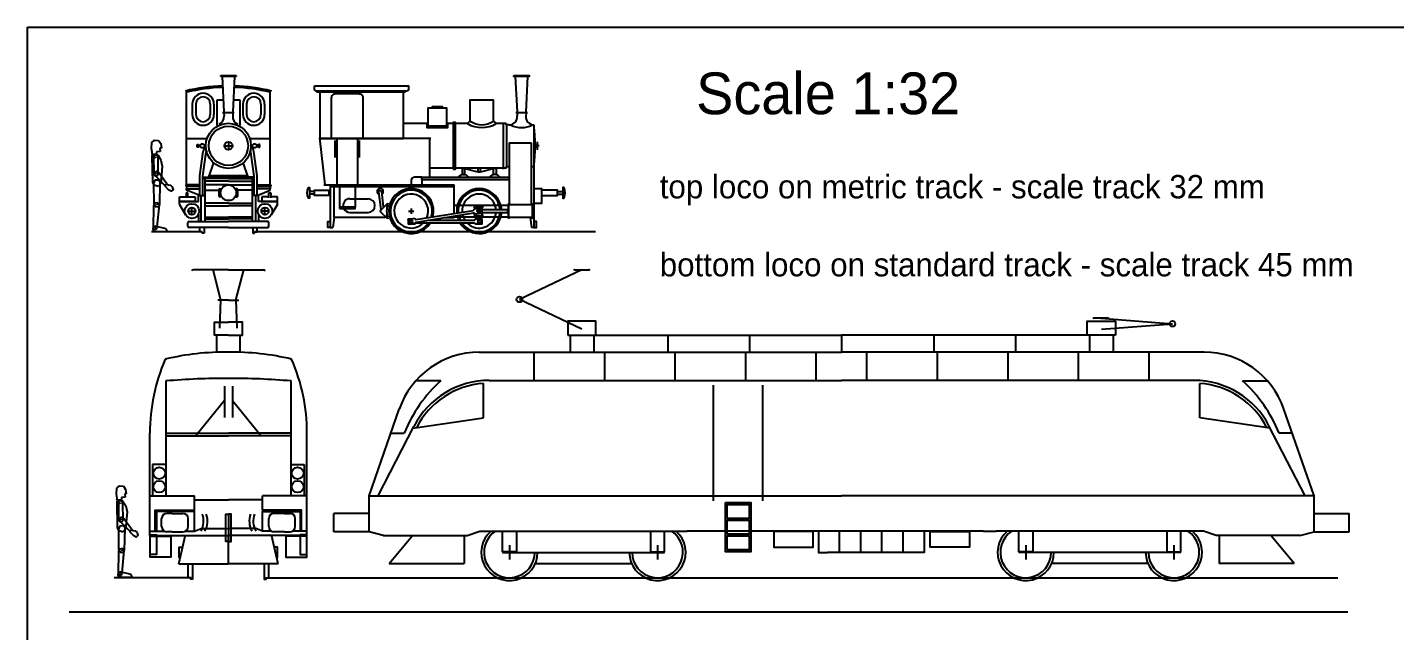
# Model space of a CAD drawing. Extents: x -9190 to 21925, y -3698 to 11555.
# Drawn here: x 17650 to 18468, y 4014 to 4375 of the extents above; entities that cross this region are included whole.
import ezdxf

# ---------------------------------------------------------------- set-up
doc = ezdxf.new("R2010")
doc.units = 0
doc.layers.get('0').update_dxf_attribs({"linetype": 'CONTINUOUS'})
doc.layers.add('1', color=7, linetype='CONTINUOUS')

msp = doc.modelspace()

# ---------------------------------------------------------------- linework, layer by layer
for p, q in [((17765.7, 4345.47), (17765.7, 4346.25)), ((17765.7, 4346.25), (17774.92, 4346.25)), ((17774.92, 4345.47), (17765.7, 4345.47)), ((17766.48, 4345.47), (17767.58, 4324.38)), ((17774.14, 4345.47), (17766.48, 4345.47)), ((17773.05, 4324.38), (17774.14, 4345.47)), ((17774.92, 4346.25), (17774.92, 4345.47)), ((17745.31, 4308.75), (17745.31, 4337.06)), ((17795.31, 4308.75), (17795.31, 4337.06)), ((17748.67, 4329.06), (17748.67, 4322.81)), ((17750.86, 4329.06), (17750.86, 4322.81)), ((17759.45, 4329.06), (17759.45, 4322.81)), ((17761.64, 4329.06), (17761.64, 4322.81)), ((17763.28, 4331.41), (17763.28, 4316.24)), ((17767.21, 4331.41), (17763.28, 4331.41)), ((17777.34, 4331.41), (17773.41, 4331.41)), ((17777.34, 4316.24), (17777.34, 4331.41)), ((17778.98, 4329.06), (17778.98, 4322.81)), ((17781.17, 4329.06), (17781.17, 4322.81)), ((17789.77, 4329.06), (17789.77, 4322.81)), ((17791.95, 4329.06), (17791.95, 4322.81)), ((17766.8, 4323.98), (17773.83, 4323.98)), ((17767.64, 4323.59), (17767.73, 4322.03)), ((17772.98, 4323.59), (17772.89, 4322.03)), ((17942.19, 4323.98), (17949.22, 4323.98)), ((17943.03, 4323.59), (17943.12, 4322.03)), ((17948.38, 4323.59), (17948.28, 4322.03)), ((17889.84, 4317.34), (17875, 4317.34)), ((17904.69, 4317.34), (17900.78, 4317.34)), ((17913.28, 4317.34), (17906.25, 4317.34)), ((17913.28, 4317.34), (17914.84, 4318.91)), ((17928.91, 4318.91), (17930.47, 4317.34)), ((17934.38, 4317.34), (17930.47, 4317.34)), ((17934.77, 4318.12), (17934.77, 4290)), ((17936.09, 4317.34), (17935.16, 4317.34)), ((17936.72, 4316.72), (17936.72, 4291.41)), ((17938.28, 4316.56), (17936.72, 4316.56)), ((17953.12, 4316.56), (17953.12, 4255.16)), ((17744.53, 4308.36), (17756.92, 4308.36)), ((17745.31, 4280.62), (17745.31, 4307.97)), ((17751.56, 4304.84), (17752.34, 4304.84)), ((17751.56, 4303.28), (17751.56, 4304.84)), ((17752.34, 4303.28), (17751.56, 4303.28)), ((17752.34, 4304.84), (17752.34, 4303.28)), ((17752.34, 4304.45), (17753.44, 4304.45)), ((17753.44, 4303.67), (17752.34, 4303.67)), ((17753.44, 4304.45), (17753.44, 4303.67)), ((17767.97, 4304.06), (17772.66, 4304.06)), ((17770.31, 4306.41), (17770.31, 4301.72)), ((17783.7, 4308.36), (17795.78, 4308.36)), ((17787.19, 4304.45), (17787.19, 4303.67)), ((17788.28, 4304.45), (17787.19, 4304.45)), ((17787.19, 4303.67), (17788.28, 4303.67)), ((17788.28, 4304.84), (17788.28, 4303.28)), ((17789.06, 4304.84), (17788.28, 4304.84)), ((17788.28, 4303.28), (17789.06, 4303.28)), ((17789.06, 4303.28), (17789.06, 4304.84)), ((17795.31, 4280.62), (17795.31, 4307.97)), ((17828.12, 4280.62), (17825, 4308.75)), ((17891.41, 4308.36), (17825, 4308.36)), ((17833.98, 4307.19), (17833.98, 4297.03)), ((17848.83, 4297.03), (17848.83, 4307.19)), ((17890.62, 4307.97), (17890.62, 4285.31)), ((17955.08, 4306.41), (17955.08, 4301.72)), ((17956.25, 4304.06), (17955.08, 4304.06)), ((17753.12, 4286.09), (17755.1, 4300.57)), ((17755, 4285.97), (17756.96, 4300.32)), ((17785.62, 4285.97), (17783.67, 4300.32)), ((17787.5, 4286.09), (17785.53, 4300.57)), ((17758.59, 4285.31), (17761.52, 4294.1)), ((17782.03, 4285.31), (17779.1, 4294.1)), ((17904.69, 4290.78), (17890.62, 4290.78)), ((17934.38, 4290.78), (17906.25, 4290.78)), ((17936.09, 4290.78), (17935.16, 4290.78)), ((17938.28, 4291.56), (17936.72, 4291.56)), ((17953.12, 4291.56), (17951.56, 4291.56)), ((17753.12, 4280.62), (17744.84, 4280.62)), ((17744.84, 4280.62), (17744.84, 4279.84)), ((17744.84, 4279.84), (17753.12, 4279.84)), ((17753.12, 4279.84), (17745.31, 4279.84)), ((17745.31, 4279.84), (17745.31, 4278.28)), ((17753.12, 4274.38), (17753.12, 4286.09)), ((17755, 4274.38), (17755, 4285.97)), ((17755.31, 4285.31), (17770.31, 4285.31)), ((17755.31, 4284.53), (17755.31, 4285.31)), ((17770.31, 4284.53), (17755.31, 4284.53)), ((17755.78, 4284.53), (17756.64, 4284.53)), ((17756.14, 4284.53), (17756.14, 4258.75)), ((17756.14, 4282.97), (17756.14, 4268.12)), ((17770.31, 4282.97), (17756.64, 4282.97)), ((17770.31, 4280.62), (17756.64, 4280.62)), ((17758.59, 4286.09), (17758.59, 4285.31)), ((17782.03, 4286.09), (17758.59, 4286.09)), ((17758.59, 4285.31), (17782.03, 4285.31)), ((17785.31, 4285.31), (17770.31, 4285.31)), ((17770.31, 4284.53), (17785.31, 4284.53)), ((17770.31, 4282.97), (17783.98, 4282.97)), ((17770.31, 4280.62), (17783.98, 4280.62)), ((17782.03, 4285.31), (17782.03, 4286.09)), ((17784.84, 4284.53), (17783.98, 4284.53)), ((17784.48, 4284.53), (17784.48, 4258.75)), ((17784.48, 4282.97), (17784.48, 4268.12)), ((17785.31, 4284.53), (17785.31, 4285.31)), ((17785.62, 4274.38), (17785.62, 4285.97)), ((17787.5, 4274.38), (17787.5, 4286.09)), ((17787.5, 4280.62), (17795.78, 4280.62)), ((17795.78, 4279.84), (17787.5, 4279.84)), ((17787.5, 4279.84), (17795.31, 4279.84)), ((17795.31, 4279.84), (17795.31, 4278.28)), ((17795.78, 4280.62), (17795.78, 4279.84)), ((17827.34, 4280.62), (17905.47, 4280.62)), ((17831.25, 4279.84), (17831.25, 4255.16)), ((17905.47, 4279.45), (17831.25, 4279.45)), ((17833.59, 4261.09), (17833.59, 4279.06)), ((17846.09, 4280.62), (17846.09, 4267.34)), ((17879.69, 4283.44), (17879.69, 4280.62)), ((17885.94, 4285.31), (17881.56, 4285.31)), ((17885.94, 4285.31), (17885.94, 4280.62)), ((17905.47, 4263.62), (17905.47, 4280.62)), ((17740.94, 4273.59), (17745, 4273.59)), ((17740.94, 4270.78), (17740.94, 4273.59)), ((17740.94, 4268.91), (17740.94, 4273.59)), ((17740.94, 4270.16), (17740.94, 4270.78)), ((17740.94, 4270.78), (17750.31, 4270.78)), ((17750.31, 4270.78), (17740.94, 4270.78)), ((17745, 4275.94), (17745, 4272.97)), ((17746.09, 4275.94), (17745, 4275.94)), ((17745.31, 4278.28), (17753.12, 4278.28)), ((17745.31, 4277.5), (17745.31, 4278.28)), ((17753.12, 4274.38), (17745.31, 4277.5)), ((17746.09, 4272.97), (17746.09, 4275.94)), ((17746.09, 4273.59), (17750.31, 4273.59)), ((17750.31, 4273.59), (17750.31, 4270.78)), ((17750.31, 4270.78), (17750.31, 4270.16)), ((17750.31, 4270.78), (17752.34, 4270.78)), ((17752.34, 4274.38), (17755.78, 4274.38)), ((17752.34, 4270.78), (17752.34, 4274.38)), ((17753.91, 4258.75), (17753.91, 4274.38)), ((17756.64, 4277.5), (17764.69, 4277.5)), ((17764.69, 4274.06), (17764.69, 4277.81)), ((17765.16, 4278.28), (17766.25, 4278.28)), ((17765.16, 4277.58), (17765.89, 4277.58)), ((17765.16, 4274.3), (17765.92, 4274.3)), ((17766.25, 4273.59), (17765.16, 4273.59)), ((17775.47, 4278.28), (17774.37, 4278.28)), ((17774.37, 4273.59), (17775.47, 4273.59)), ((17775.47, 4274.3), (17774.69, 4274.3)), ((17775.47, 4277.58), (17774.7, 4277.58)), ((17775.94, 4274.06), (17775.94, 4277.81)), ((17783.98, 4277.5), (17775.94, 4277.5)), ((17788.28, 4274.38), (17784.84, 4274.38)), ((17786.72, 4258.75), (17786.72, 4274.38)), ((17795.31, 4278.28), (17787.5, 4278.28)), ((17787.5, 4274.38), (17795.31, 4277.5)), ((17788.28, 4270.78), (17788.28, 4274.38)), ((17790.31, 4270.78), (17788.28, 4270.78)), ((17790.31, 4273.59), (17790.31, 4270.78)), ((17794.53, 4273.59), (17790.31, 4273.59)), ((17790.31, 4270.78), (17790.31, 4270.16)), ((17799.69, 4270.78), (17790.31, 4270.78)), ((17790.31, 4270.78), (17799.69, 4270.78)), ((17794.53, 4275.94), (17795.62, 4275.94)), ((17794.53, 4272.97), (17794.53, 4275.94)), ((17795.31, 4277.5), (17795.31, 4278.28)), ((17795.62, 4275.94), (17795.62, 4272.97)), ((17799.69, 4273.59), (17795.62, 4273.59)), ((17799.69, 4270.78), (17799.69, 4273.59)), ((17799.69, 4268.91), (17799.69, 4273.59)), ((17799.69, 4270.16), (17799.69, 4270.78)), ((17821.88, 4276.72), (17818.75, 4276.72)), ((17821.88, 4275.16), (17818.75, 4275.16)), ((17842.97, 4272.34), (17853.91, 4272.34)), ((17967.19, 4276.72), (17970.31, 4276.72)), ((17967.19, 4275.16), (17970.31, 4275.16)), ((17740.94, 4268.91), (17744.7, 4262.73)), ((17746.88, 4265), (17750, 4265)), ((17748.44, 4263.44), (17748.44, 4266.56)), ((17752.34, 4262.97), (17752.34, 4258.75)), ((17770.31, 4269.69), (17756.64, 4269.69)), ((17756.64, 4268.12), (17770.31, 4268.12)), ((17770.31, 4269.69), (17783.98, 4269.69)), ((17783.98, 4268.12), (17770.31, 4268.12)), ((17788.28, 4262.97), (17788.28, 4258.75)), ((17793.75, 4265), (17790.62, 4265)), ((17792.19, 4263.44), (17792.19, 4266.56)), ((17799.69, 4268.91), (17795.92, 4262.73)), ((17842.97, 4264.22), (17853.91, 4264.22)), ((17878.12, 4265), (17881.25, 4265)), ((17879.69, 4266.56), (17879.69, 4263.44)), ((17905.47, 4268.52), (17937.5, 4268.52)), ((17917.19, 4267.73), (17922.66, 4267.73)), ((17917.19, 4262.27), (17922.66, 4262.27)), ((17918.75, 4265), (17921.88, 4265)), ((17920.31, 4266.56), (17920.31, 4263.44)), ((17937.89, 4269.69), (17937.89, 4260.31)), ((17951.95, 4269.69), (17951.95, 4260.31)), ((17746.09, 4255.94), (17746.09, 4257.97)), ((17746.88, 4258.75), (17770.31, 4258.75)), ((17770.31, 4255.16), (17746.88, 4255.16)), ((17753.12, 4252.5), (17753.12, 4255.16)), ((17755.78, 4255.16), (17755.78, 4251.72)), ((17756.64, 4261.41), (17770.31, 4261.41)), ((17756.64, 4260.31), (17770.31, 4260.31)), ((17793.75, 4258.75), (17770.31, 4258.75)), ((17770.31, 4255.16), (17793.75, 4255.16)), ((17784.84, 4255.16), (17784.84, 4251.72)), ((17787.5, 4252.5), (17787.5, 4255.16)), ((17794.53, 4255.94), (17794.53, 4257.97)), ((17831.25, 4255.16), (17832.81, 4255.16)), ((17833.59, 4261.09), (17832.81, 4255.16)), ((17864.19, 4261.09), (17833.59, 4261.09)), ((17899.48, 4261.09), (17905.47, 4261.09)), ((17905.47, 4261.09), (17905.47, 4262.04)), ((17905.47, 4261.48), (17937.5, 4261.48)), ((17950.78, 4261.09), (17951.56, 4255.16)), ((17953.12, 4255.16), (17951.56, 4255.16)), ((17754.69, 4252.5), (17753.12, 4252.5)), ((17754.69, 4251.72), (17754.69, 4252.5)), ((17755.78, 4251.72), (17754.69, 4251.72)), ((17784.84, 4251.72), (17785.94, 4251.72)), ((17785.94, 4252.5), (17787.5, 4252.5)), ((17785.94, 4251.72), (17785.94, 4252.5)), ((17770.31, 4229.85), (17749.34, 4229.85)), ((17765.83, 4211.73), (17761.15, 4229.85)), ((17770.31, 4229.85), (17791.28, 4229.85)), ((17774.8, 4211.73), (17779.47, 4229.85)), ((17981.75, 4229.85), (17944.44, 4212.11)), ((17977.53, 4229.85), (17985.97, 4229.85)), ((17770.31, 4211.72), (17764.06, 4211.72)), ((17765.09, 4194.94), (17765.68, 4211.88)), ((17770.31, 4211.72), (17776.56, 4211.72)), ((17775.53, 4194.94), (17774.94, 4211.88)), ((17981.75, 4194.36), (17944.44, 4212.11)), ((18296.55, 4200.87), (18288.11, 4200.87)), ((18292.33, 4200.87), (18335.07, 4197.54)), ((18292.65, 4194.36), (18335.07, 4197.54)), ((17763.38, 4180.47), (17763.38, 4190.62)), ((17777.25, 4180.47), (17777.25, 4190.62)), ((17973.35, 4190.63), (18137.2, 4190.63)), ((17974.7, 4190.42), (17974.7, 4180.18)), ((17988.96, 4190.42), (17988.96, 4180.18)), ((18033.14, 4190.42), (18033.14, 4180.18)), ((18082.03, 4190.42), (18082.03, 4180.18)), ((18301.06, 4190.63), (18137.2, 4190.63)), ((18137.2, 4190.42), (18137.2, 4180.51)), ((18192.38, 4190.42), (18192.38, 4180.18)), ((18241.27, 4190.42), (18241.27, 4180.18)), ((18285.45, 4190.42), (18285.45, 4180.18)), ((18299.7, 4190.42), (18299.7, 4180.18)), ((17920.39, 4180.51), (18137.2, 4180.51)), ((17953.29, 4163.08), (17953.29, 4180.47)), ((17995.47, 4163.08), (17995.47, 4180.47)), ((18037.66, 4163.08), (18037.66, 4180.47)), ((18079.85, 4163.08), (18079.85, 4180.47)), ((18122.04, 4163.08), (18122.04, 4180.47)), ((18354.01, 4180.51), (18137.2, 4180.51)), ((18152.37, 4163.08), (18152.37, 4180.47)), ((18194.56, 4163.08), (18194.56, 4180.47)), ((18236.74, 4163.08), (18236.74, 4180.47)), ((18278.93, 4163.08), (18278.93, 4180.47)), ((18321.12, 4163.08), (18321.12, 4180.47)), ((17732.93, 4163.28), (17732.93, 4094.53)), ((17732.93, 4163.28), (17732.93, 4132.03)), ((17767.97, 4160.16), (17767.97, 4141.41)), ((17772.66, 4160.16), (17772.66, 4141.41)), ((17807.69, 4163.28), (17807.69, 4094.53)), ((17807.69, 4163.28), (17807.69, 4132.03)), ((17897.39, 4163.45), (17882.49, 4163.45)), ((17922.91, 4141.27), (17922.91, 4161.82)), ((17926.37, 4163.63), (18137.2, 4163.63)), ((18060.56, 4091.44), (18060.56, 4160.82)), ((18090.09, 4091.44), (18090.09, 4160.82)), ((18348.04, 4163.63), (18137.2, 4163.63)), ((18351.49, 4141.27), (18351.49, 4161.82)), ((18377.01, 4163.45), (18391.91, 4163.45)), ((17767.97, 4151.56), (17750.78, 4130.47)), ((17772.66, 4151.56), (17789.84, 4130.47)), ((17854.55, 4094.44), (17872.56, 4146.45)), ((17880.73, 4134.94), (17922.96, 4141.28)), ((18393.68, 4134.94), (18351.45, 4141.28)), ((18419.86, 4094.44), (18401.85, 4146.45)), ((17723.34, 4070.81), (17723.34, 4132.03)), ((17732.93, 4132.03), (17770.31, 4132.03)), ((17807.69, 4132.03), (17770.31, 4132.03)), ((17817.28, 4070.81), (17817.28, 4132.03)), ((17859.97, 4094.44), (17881.32, 4136.1)), ((17867.58, 4132.09), (17875.43, 4132.09)), ((18414.44, 4094.44), (18393.09, 4136.1)), ((18406.82, 4132.09), (18398.98, 4132.09)), ((17732.78, 4130.47), (17770.31, 4130.47)), ((17807.85, 4130.47), (17770.31, 4130.47)), ((17724.91, 4113.32), (17724.91, 4094.5)), ((17732.93, 4113.32), (17724.91, 4113.32)), ((17807.69, 4113.32), (17815.72, 4113.32)), ((17815.72, 4113.32), (17815.72, 4094.5)), ((17723.34, 4094.53), (17750, 4094.53)), ((17750, 4092.19), (17770.31, 4092.19)), ((17790.62, 4092.19), (17770.31, 4092.19)), ((17817.28, 4094.53), (17790.62, 4094.53)), ((17854.55, 4094.44), (18137.2, 4094.44)), ((17854.55, 4073.01), (17854.55, 4094.44)), ((18419.86, 4094.44), (18137.2, 4094.44)), ((18419.86, 4073.01), (18419.86, 4094.44)), ((17736.72, 4083.98), (17733.45, 4083.98)), ((17736.72, 4083.98), (17743.11, 4083.98)), ((17803.91, 4083.98), (17797.52, 4083.98)), ((17803.9, 4083.98), (17807.17, 4083.98)), ((17833.45, 4073.01), (17833.45, 4083.98)), ((17854.55, 4083.98), (17833.45, 4083.98)), ((18419.86, 4083.98), (18440.95, 4083.98)), ((18440.95, 4073.01), (18440.95, 4083.98)), ((17730.33, 4076.14), (17730.33, 4080.86)), ((17746.23, 4076.14), (17746.23, 4080.86)), ((17794.39, 4076.14), (17794.39, 4080.86)), ((17810.3, 4076.14), (17810.3, 4080.86)), ((17723.34, 4073.44), (17731.88, 4073.44)), ((17723.34, 4070.81), (17770.31, 4070.81)), ((17736.72, 4073.01), (17733.45, 4073.01)), ((17736.72, 4073.01), (17743.11, 4073.01)), ((17740.62, 4053.91), (17744.53, 4071.09)), ((17744.68, 4073.44), (17750, 4073.44)), ((17817.28, 4070.81), (17770.31, 4070.81)), ((17770.31, 4053.91), (17770.31, 4070.31)), ((17770.31, 4053.91), (17770.31, 4070.31)), ((17795.95, 4073.44), (17790.62, 4073.44)), ((17800, 4053.91), (17796.09, 4071.09)), ((17803.91, 4073.01), (17797.52, 4073.01)), ((17803.9, 4073.01), (17807.17, 4073.01)), ((17817.28, 4073.44), (17808.74, 4073.44)), ((17854.55, 4073.01), (17833.45, 4073.01)), ((17862.98, 4070.82), (17854.55, 4073.01)), ((17862.98, 4070.82), (17913.13, 4070.82)), ((17866.45, 4053.94), (17880.4, 4070.82)), ((17911.39, 4070.99), (17911.39, 4053.94)), ((17913.13, 4070.82), (17920.72, 4073.35)), ((17920.72, 4073.35), (18044.75, 4073.35)), ((18052.35, 4073.35), (18044.75, 4073.35)), ((18222.06, 4073.35), (18052.35, 4073.35)), ((18135.96, 4060.55), (18135.96, 4073.41)), ((18148.61, 4060.55), (18148.61, 4073.41)), ((18161.27, 4060.55), (18161.27, 4073.41)), ((18173.93, 4060.55), (18173.93, 4073.41)), ((18222.06, 4073.35), (18229.65, 4073.35)), ((18353.68, 4073.35), (18229.65, 4073.35)), ((18361.28, 4070.82), (18353.68, 4073.35)), ((18411.42, 4070.82), (18361.28, 4070.82)), ((18363.02, 4070.99), (18363.02, 4053.94)), ((18407.95, 4053.94), (18394, 4070.82)), ((18411.42, 4070.82), (18419.86, 4073.01)), ((18419.86, 4073.01), (18440.95, 4073.01)), ((17934.22, 4060.69), (17942.66, 4060.69)), ((17938.44, 4064.91), (17938.44, 4056.48)), ((17938.44, 4060.69), (18027.03, 4060.69)), ((18022.82, 4060.69), (18031.25, 4060.69)), ((18027.03, 4064.91), (18027.03, 4056.48)), ((18251.59, 4060.69), (18243.15, 4060.69)), ((18247.37, 4064.91), (18247.37, 4056.48)), ((18335.97, 4060.69), (18247.37, 4060.69)), ((18340.18, 4060.69), (18331.75, 4060.69)), ((18335.97, 4064.91), (18335.97, 4056.48)), ((17740.62, 4053.91), (17770.22, 4053.91)), ((17800, 4053.91), (17770.41, 4053.91)), ((17866.45, 4053.94), (17911.39, 4053.94)), ((17953.91, 4053.94), (18011.57, 4053.94)), ((18320.5, 4053.94), (18262.84, 4053.94)), ((18407.95, 4053.94), (18363.02, 4053.94)), ((17675, 4025), (18440, 4025))]:
    msp.add_line(p, q)
at = {"color": 5}
for p, q in [((17754.69, 4252.5), (17724.22, 4252.5)), ((17989.84, 4252.5), (17785.94, 4252.5)), ((17747.98, 4045.51), (17701.89, 4045.51)), ((17792.83, 4045.51), (18434.08, 4045.51))]:
    msp.add_line(p, q, dxfattribs=at)
for points in [[(17650, 4375), (19025, 4375), (19025, 3550), (17650, 3550)], [(17941.09, 4346.25), (17950.31, 4346.25), (17950.31, 4345.47), (17941.09, 4345.47)], [(17823.44, 4336.88), (17875.78, 4336.88), (17875.78, 4336.09), (17823.44, 4336.09)], [(17825, 4308.36), (17875, 4308.36), (17875, 4336.09), (17825, 4336.09)], [(17900.78, 4315.78), (17889.84, 4315.78), (17889.84, 4326.72), (17900.78, 4326.72)], [(17892.19, 4326.72), (17898.44, 4326.72), (17898.44, 4327.5), (17892.19, 4327.5)], [(17904.69, 4290), (17906.25, 4290), (17906.25, 4318.12), (17904.69, 4318.12)], [(17951.56, 4305.62), (17938.28, 4305.62), (17938.28, 4268.91), (17951.56, 4268.91)], [(17910.16, 4286.88), (17911.72, 4286.88), (17911.72, 4290.78), (17910.16, 4290.78)], [(17919.53, 4288.44), (17921.09, 4288.44), (17921.09, 4290.78), (17919.53, 4290.78)], [(17930.47, 4286.88), (17928.91, 4286.88), (17928.91, 4290.78), (17930.47, 4290.78)], [(17733.42, 4281.09), (17734.06, 4280.7), (17735.57, 4280.55), (17736.67, 4279.51), (17737.16, 4277.78), (17736.1, 4276.86), (17734.66, 4277.49), (17732.54, 4279.82), (17732.48, 4280.45), (17732.97, 4281)], [(17885.94, 4285.31), (17938.28, 4285.31), (17938.28, 4283.75), (17885.94, 4283.75)], [(17830.47, 4274.38), (17821.88, 4274.38), (17821.88, 4277.5), (17830.47, 4277.5)], [(17953.12, 4269.69), (17957.81, 4269.69), (17957.81, 4278.28), (17953.12, 4278.28)], [(17836.72, 4266.56), (17846.09, 4266.56), (17846.09, 4267.34), (17836.72, 4267.34)], [(17937.5, 4265.78), (17921.88, 4265.78), (17921.88, 4264.22), (17937.5, 4264.22)], [(17951.95, 4261.09), (17937.89, 4261.09), (17937.89, 4268.91), (17951.95, 4268.91)], [(17831.25, 4255.16), (17829.69, 4255.16), (17829.69, 4258.75), (17831.25, 4258.75)], [(17953.12, 4255.16), (17954.69, 4255.16), (17954.69, 4258.75), (17953.12, 4258.75)], [(17973.35, 4190.63), (17990.22, 4190.63), (17990.22, 4199.07), (17973.35, 4199.07)], [(18301.06, 4190.63), (18284.18, 4190.63), (18284.18, 4199.07), (18301.06, 4199.07)], [(18067.73, 4090.6), (18082.92, 4090.6), (18082.92, 4061.07), (18067.73, 4061.07)], [(17770.31, 4067.19), (17768.75, 4067.19), (17768.75, 4083.59), (17770.31, 4083.59)], [(17770.31, 4067.19), (17771.88, 4067.19), (17771.88, 4083.59), (17770.31, 4083.59)], [(18068.57, 4081.22), (18082.01, 4081.22), (18082.01, 4089.04), (18068.57, 4089.04)], [(17712.42, 4074.09), (17713.06, 4073.7), (17714.57, 4073.55), (17715.67, 4072.51), (17716.16, 4070.78), (17715.1, 4069.86), (17713.66, 4070.49), (17711.54, 4072.82), (17711.48, 4073.45), (17711.97, 4074)], [(18068.57, 4071.85), (18082.01, 4071.85), (18082.01, 4079.66), (18068.57, 4079.66)], [(17723.44, 4071.09), (17727.34, 4071.09), (17727.34, 4059.37), (17723.44, 4059.37)], [(17723.44, 4070.31), (17735.94, 4070.31), (17735.94, 4057.81), (17723.44, 4057.81)], [(17817.19, 4070.31), (17804.69, 4070.31), (17804.69, 4057.81), (17817.19, 4057.81)], [(17817.19, 4071.09), (17813.28, 4071.09), (17813.28, 4059.37), (17817.19, 4059.37)], [(18068.57, 4062.47), (18082.01, 4062.47), (18082.01, 4070.29), (18068.57, 4070.29)], [(18120.2, 4073.13), (18096.57, 4073.13), (18096.57, 4063.85), (18120.2, 4063.85)], [(18190.07, 4073.13), (18213.69, 4073.13), (18213.69, 4063.85), (18190.07, 4063.85)]]:
    msp.add_lwpolyline(points, close=True)
for points in [[(17948.44, 4324.38), (17949.53, 4345.47), (17941.88, 4345.47), (17942.97, 4324.38)], [(17928.91, 4318.91), (17928.91, 4331.41), (17914.84, 4331.41), (17914.84, 4318.91)], [(17889.06, 4317.34), (17889.06, 4315), (17901.56, 4315), (17901.56, 4317.34)], [(17835.16, 4308.36), (17835.16, 4280.62), (17847.66, 4280.62), (17847.66, 4308.36)], [(17955.08, 4303.28), (17953.91, 4303.28), (17953.91, 4304.84), (17955.08, 4304.84)], [(17910.94, 4290.78), (17919.53, 4288.44), (17921.09, 4288.44), (17929.69, 4290.78)], [(17817.97, 4279.06), (17818.75, 4279.06), (17818.75, 4272.81), (17817.97, 4272.81)], [(17836.72, 4280.62), (17836.72, 4267.34)], [(17971.09, 4279.06), (17970.31, 4279.06), (17970.31, 4272.81), (17971.09, 4272.81)], [(17957.81, 4274.38), (17967.19, 4274.38), (17967.19, 4277.5), (17957.81, 4277.5)], [(17917.19, 4267.73), (17917.97, 4266.56), (17917.97, 4266.4)], [(17917.74, 4263.21), (17917.19, 4262.27)], [(17917.25, 4266.28), (17921.11, 4266.89), (17921.6, 4263.81), (17917.74, 4263.2)], [(17922.66, 4267.73), (17921.88, 4266.56), (17921.88, 4263.44), (17922.66, 4262.27)], [(17783.98, 4261.41), (17770.31, 4261.41)], [(17783.98, 4260.31), (17770.31, 4260.31)], [(17882.25, 4257.57), (17878.39, 4256.96), (17877.9, 4260.05), (17881.76, 4260.66)], [(17878.12, 4260.08), (17878.12, 4260.31), (17879.56, 4260.31)], [(17878.35, 4257.19), (17878.12, 4257.19), (17878.12, 4258.63)], [(17882.03, 4257.19), (17879.81, 4257.19)], [(17881.85, 4260.31), (17882.03, 4260.31)], [(17917.97, 4260.31), (17921.88, 4260.31), (17921.88, 4257.19), (17917.97, 4257.19)], [(17770.31, 4190.63), (17761.88, 4190.63), (17761.88, 4198.44), (17770.31, 4198.44)], [(17770.31, 4190.63), (17778.75, 4190.63), (17778.75, 4198.44), (17770.31, 4198.44)], [(17726.56, 4073.44), (17726.56, 4085.94), (17750, 4085.94), (17750, 4094.53)], [(17814.06, 4073.44), (17814.06, 4085.94), (17790.62, 4085.94), (17790.62, 4094.53)], [(17744.68, 4073.44), (17750, 4073.44), (17750, 4085.16), (17727.34, 4085.16), (17727.34, 4073.44), (17731.88, 4073.44)], [(17795.95, 4073.44), (17790.62, 4073.44), (17790.62, 4085.16), (17813.28, 4085.16), (17813.28, 4073.44), (17808.74, 4073.44)], [(17750, 4073.44), (17753.91, 4075), (17770.31, 4075)], [(17790.62, 4073.44), (17786.72, 4075), (17770.31, 4075)], [(17942.66, 4073.35), (17942.66, 4060.99), (17934.22, 4060.99), (17934.22, 4073.35)], [(18022.82, 4073.35), (18022.82, 4060.99), (18031.25, 4060.99), (18031.25, 4073.35)], [(18123.32, 4073.35), (18123.32, 4060.69), (18128.77, 4060.69)], [(18186.6, 4073.35), (18186.6, 4060.69), (18128.77, 4060.69)], [(18251.59, 4073.35), (18251.59, 4060.99), (18243.15, 4060.99), (18243.15, 4073.35)], [(18331.75, 4073.35), (18331.75, 4060.99), (18340.18, 4060.99), (18340.18, 4073.35)], [(17741.46, 4057.59), (17740.92, 4057.59), (17740.92, 4063.84), (17742.88, 4063.84)], [(17799.16, 4057.59), (17799.7, 4057.59), (17799.7, 4063.84), (17797.74, 4063.84)], [(17748.89, 4053.91), (17748.89, 4044.73), (17747.8, 4044.73), (17747.8, 4045.51), (17746.23, 4045.51), (17746.23, 4053.91)], [(17791.73, 4053.91), (17791.73, 4044.73), (17792.83, 4044.73), (17792.83, 4045.51), (17794.39, 4045.51), (17794.39, 4053.91)]]:
    msp.add_lwpolyline(points)
msp.add_lwpolyline([(17821.88, 4340), (17878.12, 4340), (17878.12, 4337.81, -0.414214), (17877.19, 4336.88), (17822.81, 4336.88, -0.414214), (17821.88, 4337.81)], format="xyb", close=True)
for points in [[(17832.03, 4308.75), (17832.03, 4332.81, -0.414214), (17834.53, 4335.31), (17848.28, 4335.31, -0.414214), (17850.78, 4332.81), (17850.78, 4308.75)], [(17861.61, 4265.81), (17860.3, 4276.54, -0.414214), (17860.98, 4277.41), (17860.98, 4277.41, -0.414214), (17861.85, 4276.73), (17862.99, 4267.46)], [(17865.75, 4260.31), (17861.44, 4264.4, -0.36205), (17861.44, 4265.6), (17865.75, 4269.69)], [(17881.76, 4260.66), (17881.78, 4260.51, 0.414214), (17882.5, 4259.99), (17916.76, 4265.41, 0.414214), (17917.28, 4266.13), (17917.25, 4266.28)], [(17882.25, 4257.57), (17882.22, 4257.73, -0.414214), (17882.74, 4258.44), (17917, 4263.87, -0.414214), (17917.72, 4263.35), (17917.74, 4263.2)], [(17882.03, 4260.31), (17882.03, 4260.16, 0.023968), (17882.03, 4260.1, 0.023968)], [(17882.03, 4257.19), (17882.03, 4257.34, -0.414214), (17882.66, 4257.97), (17917.34, 4257.97, -0.414214), (17917.97, 4257.34), (17917.97, 4257.19)], [(17889.61, 4259.53), (17917.34, 4259.53, 0.414214), (17917.97, 4260.16), (17917.97, 4260.31)]]:
    msp.add_lwpolyline(points, format="xyb")
for centre, radius in [((17770.31, 4304.06), 13.5), ((17770.31, 4304.06), 11.72), ((17754.69, 4304.06), 1.25), ((17770.31, 4304.06), 2.34), ((17785.94, 4304.06), 1.25), ((17770.31, 4275.94), 4.69), ((17748.44, 4265), 4.38), ((17748.44, 4265), 2.19), ((17792.19, 4265), 4.38), ((17792.19, 4265), 2.19), ((17919.81, 4265.11), 0.781), ((17879.69, 4258.75), 0.781), ((17879.69, 4258.75), 0.781), ((17920.31, 4258.75), 0.781), ((17944.44, 4212.11), 1.69), ((18335.07, 4197.54), 1.69), ((17728.94, 4108.09), 3.53), ((17811.68, 4108.09), 3.53), ((17728.94, 4099.97), 3.53), ((17811.68, 4099.97), 3.53)]:
    msp.add_circle(centre, radius)
for centre, radius, start, end in [((17770.31, 4232.14), 107.86, 91.88163, 103.82874), ((17770.31, 4231.2), 107.86, 91.85584, 103.40175), ((17770.31, 4231.2), 107.86, 76.59825, 88.14416), ((17770.31, 4232.14), 107.86, 76.17126, 88.11837), ((17755.16, 4329.06), 6.48, 0, 180), ((17755.16, 4329.06), 4.3, 0, 180), ((17785.47, 4329.06), 6.48, 0, 180), ((17785.47, 4329.06), 4.3, 0, 180), ((17755.16, 4322.81), 6.48, 180, 0), ((17755.16, 4322.81), 4.3, 180, 0), ((17762.6, 4321.65), 5.15, 293.95671, 4.277), ((17778.05, 4321.66), 5.18, 175.85265, 246.60371), ((17785.47, 4322.81), 6.48, 180, 0), ((17785.47, 4322.81), 4.3, 180, 0), ((17938.08, 4321.62), 5.06, 272.23169, 4.70477), ((17953.32, 4321.62), 5.06, 175.29523, 267.76831), ((17921.88, 4331.93), 16.93, 239.48976, 300.51024), ((17921.88, 4329.11), 12.39, 235.437, 304.563), ((17936.09, 4316.72), 0.625, 0, 90), ((17945.7, 4329.76), 14.77, 243.29115, 296.70885), ((17853.52, 4304.06), 100.39, 352.84733, 7.15267), ((17758.71, 4300.04), 3.65, 117.36527, 171.62687), ((17781.92, 4300.04), 3.65, 8.37313, 62.63473), ((17758.71, 4300.04), 1.77, 140.10679, 171.62687), ((17781.92, 4300.04), 1.77, 8.37313, 39.89321), ((17781.92, 4300.04), 1.77, 8.37313, 39.89321), ((17910.94, 4282.97), 3.91, 36.8699, 143.1301), ((17929.69, 4282.97), 3.91, 36.8699, 143.1301), ((17936.09, 4291.41), 0.625, 270, 0), ((17823.83, 4275.94), 6.64, 151.92751, 208.07249), ((17881.56, 4283.44), 1.88, 90, 180), ((17965.23, 4275.94), 6.64, 331.92751, 28.07249), ((17765.16, 4277.81), 0.469, 90, 180), ((17765.16, 4274.06), 0.469, 180, 270), ((17775.47, 4277.81), 0.469, 0, 90), ((17775.47, 4274.06), 0.469, 270, 0), ((17842.97, 4268.28), 4.06, 90, 193.34236), ((17853.91, 4268.28), 4.06, 270, 90), ((17861.07, 4276.63), 1.88, 307, 247), ((17879.69, 4265), 13.44, 345.34363, 328.4491), ((17879.69, 4265), 12.5, 343.44711, 325.77113), ((17879.69, 4265), 10.16, 336.93472, 316.18694), ((17920.31, 4265), 13.44, 16.89973, 163.10027), ((17920.31, 4265), 12.5, 18.20996, 161.79004), ((17920.31, 4265), 10.16, 22.61986, 157.38014), ((17842.97, 4268.28), 4.06, 205.029, 270), ((17878.78, 4265), 13.84, 160.20842, 199.79158), ((17920.31, 4265), 13.44, 166.55227, 184.88888), ((17920.31, 4265), 13.44, 191.55555, 193.44773), ((17920.31, 4265), 12.5, 165.52249, 184.57996), ((17920.31, 4265), 12.5, 191.74736, 194.47751), ((17920.31, 4265), 10.16, 162.07979, 183.55716), ((17920.31, 4265), 10.16, 192.38204, 197.92021), ((17920.31, 4265), 10.16, 4.41173, 17.92021), ((17920.31, 4265), 10.16, 342.07979, 355.58827), ((17920.31, 4265), 12.5, 3.58332, 14.47751), ((17920.31, 4265), 12.5, 345.52249, 356.41668), ((17920.31, 4265), 13.44, 3.33303, 13.44773), ((17920.31, 4265), 13.44, 346.55227, 356.66697), ((17746.88, 4257.97), 0.781, 90, 180), ((17746.88, 4255.94), 0.781, 180, 270), ((17793.75, 4257.97), 0.781, 0, 90), ((17793.75, 4255.94), 0.781, 270, 0), ((17879.69, 4265), 12.5, 334.05552, 335.19665), ((17879.69, 4265), 13.44, 335.98494, 337.83332), ((17920.31, 4265), 13.44, 196.89973, 204.01506), ((17920.31, 4265), 12.5, 198.20996, 205.94448), ((17920.31, 4265), 13.44, 211.5509, 343.10027), ((17920.31, 4265), 12.5, 214.22887, 341.79004), ((17920.31, 4265), 10.16, 202.61986, 212.57897), ((17920.31, 4265), 10.16, 223.81306, 337.38014), ((17749.44, 4228.27), 1.59, 93.73418, 141.82182), ((17791.18, 4228.27), 1.59, 38.17818, 86.26582), ((17977.57, 4228.86), 0.992, 92.08579, 138.34839), ((17985.94, 4228.86), 0.992, 41.65161, 87.91421), ((18288.15, 4199.88), 0.992, 92.08579, 138.34839), ((18296.51, 4199.88), 0.992, 41.65161, 87.91421), ((17767.19, 4035.13), 145.37, 88.77109, 103.80327), ((17773.43, 4035.13), 145.37, 76.19673, 91.22891), ((17920.39, 4129.88), 50.62, 90, 160.89928), ((18354.01, 4129.88), 50.62, 19.10072, 90), ((17833.14, 4132.38), 109.8, 156.42012, 180.18233), ((17707.48, 4132.38), 109.8, 359.81767, 23.57988), ((17768.38, 3760.54), 404.3, 89.72554, 95.04635), ((17772.25, 3760.54), 404.3, 84.95365, 90.27446), ((17957.43, 4098.03), 88.79, 132.54314, 157.44582), ((17926.37, 4113.01), 50.62, 90, 152.8616), ((17926.37, 4113.01), 48.94, 94.04952, 152.8616), ((18348.04, 4113.01), 50.62, 27.1384, 90), ((18348.04, 4113.01), 48.94, 27.1384, 85.95048), ((18316.98, 4098.03), 88.79, 22.55418, 47.45686), ((17733.45, 4080.86), 3.12, 90, 180), ((17743.11, 4080.86), 3.12, 0, 90), ((17743.61, 4079.34), 11.87, 330.19358, 21.00901), ((17745.95, 4079.34), 11.87, 330.19358, 21.00901), ((17794.68, 4079.34), 11.87, 158.99099, 209.80642), ((17797.02, 4079.34), 11.87, 158.99099, 209.80642), ((17797.52, 4080.86), 3.12, 90, 180), ((17807.17, 4080.86), 3.12, 0, 90), ((17733.45, 4076.14), 3.12, 180, 270), ((17743.11, 4076.14), 3.12, 270, 0), ((17797.52, 4076.14), 3.12, 180, 270), ((17807.17, 4076.14), 3.12, 270, 0), ((17938.44, 4060.69), 16.88, 131.40962, 0), ((17938.44, 4060.69), 15.19, 123.55731, 0), ((18027.03, 4060.69), 16.88, 180, 48.59038), ((18027.03, 4060.69), 15.19, 180, 56.44269), ((18247.37, 4060.69), 16.88, 131.40962, 0), ((18247.37, 4060.69), 15.19, 123.55731, 0), ((18335.97, 4060.69), 16.88, 180, 48.59038), ((18335.97, 4060.69), 15.19, 180, 56.44269)]:
    msp.add_arc(centre, radius, start, end)
at = {"layer": '1', "color": 7}
for p, q in [((17724.28, 4302.56), (17724.55, 4306.07)), ((17724.55, 4306.07), (17726.12, 4307.43)), ((17726.12, 4307.43), (17728.47, 4307.25)), ((17728.47, 4307.25), (17729.8, 4305.38)), ((17729.8, 4305.38), (17730.18, 4302.7)), ((17724.68, 4300.17), (17724.28, 4302.56)), ((17724.62, 4299.29), (17724.68, 4300.17)), ((17724.89, 4298.98), (17724.62, 4299.29)), ((17724.75, 4297.91), (17725.15, 4299.05)), ((17724.99, 4282.27), (17724.75, 4297.91)), ((17726.64, 4298.84), (17724.89, 4298.98)), ((17725.15, 4299.05), (17728, 4298.58)), ((17726.51, 4298.6), (17725.45, 4298.09)), ((17725.45, 4298.09), (17725.6, 4287.05)), ((17726.62, 4297.02), (17726.3, 4297.06)), ((17727.69, 4298.2), (17726.51, 4298.6)), ((17726.79, 4297.27), (17726.62, 4297.02)), ((17726.62, 4297.02), (17726.79, 4297.27)), ((17726.79, 4296.74), (17726.62, 4297.02)), ((17727.28, 4299.38), (17726.64, 4298.84)), ((17727.36, 4300.55), (17727.28, 4299.38)), ((17729.44, 4300.69), (17727.36, 4300.55)), ((17728.2, 4297.14), (17727.69, 4298.2)), ((17728, 4298.58), (17729.89, 4295.57)), ((17728.36, 4286.76), (17728.2, 4297.14)), ((17729.3, 4302.76), (17729.44, 4300.69)), ((17730.18, 4302.7), (17729.3, 4302.76)), ((17729.89, 4295.57), (17730.64, 4291.91)), ((17725.6, 4287.05), (17726.38, 4286.12)), ((17727.06, 4288.74), (17725.87, 4287.84)), ((17725.87, 4287.84), (17726.12, 4286.65)), ((17727.05, 4287.43), (17726.79, 4287.63)), ((17727.31, 4287.56), (17727.05, 4287.43)), ((17727.05, 4287.43), (17727.31, 4287.56)), ((17727.05, 4287.1), (17727.05, 4287.43)), ((17728.09, 4288.62), (17727.06, 4288.74)), ((17727.69, 4286.11), (17728.36, 4286.76)), ((17733.47, 4281.3), (17728.09, 4288.62)), ((17730.64, 4291.91), (17729.8, 4281.56)), ((17725.97, 4280.56), (17724.99, 4282.27)), ((17726.28, 4283.49), (17725.5, 4281.59)), ((17725.5, 4281.59), (17725.62, 4269.48)), ((17728.26, 4279.76), (17725.97, 4280.56)), ((17726.12, 4286.65), (17732.3, 4280.3)), ((17728.79, 4283.41), (17726.28, 4283.49)), ((17726.38, 4286.12), (17727.69, 4286.11)), ((17729.8, 4281.56), (17728.26, 4279.76)), ((17729.54, 4282.15), (17728.79, 4283.41)), ((17729.22, 4268.96), (17729.54, 4282.15)), ((17732.3, 4280.3), (17733.47, 4281.3)), ((17725.5, 4268.14), (17725.29, 4254.56)), ((17726.18, 4269.65), (17725.5, 4268.14)), ((17725.62, 4269.48), (17726.54, 4267.83)), ((17727.93, 4270), (17726.18, 4269.65)), ((17726.54, 4267.83), (17728.39, 4267.71)), ((17727.7, 4268.97), (17727.45, 4269.19)), ((17727.66, 4268.64), (17727.7, 4268.97)), ((17727.97, 4269.07), (17727.7, 4268.97)), ((17727.76, 4255.49), (17729, 4268.83)), ((17729, 4268.83), (17727.93, 4270)), ((17728.39, 4267.71), (17729.22, 4268.96)), ((17726.54, 4255.98), (17725.17, 4254.72)), ((17725.17, 4254.72), (17725.36, 4252.87)), ((17725.29, 4254.56), (17726.43, 4254.04)), ((17726.43, 4254.04), (17727.36, 4254.08)), ((17733.05, 4254.4), (17726.54, 4255.98)), ((17727.02, 4254.91), (17726.77, 4255.11)), ((17727.01, 4254.58), (17727.02, 4254.91)), ((17727.02, 4254.91), (17727.01, 4254.58)), ((17727.29, 4255.03), (17727.02, 4254.91)), ((17727.36, 4254.08), (17727.76, 4255.49)), ((17733.78, 4252.8), (17733.05, 4254.4)), ((17725.36, 4252.87), (17733.78, 4252.8)), ((17703.28, 4095.56), (17703.55, 4099.07)), ((17703.55, 4099.07), (17705.12, 4100.43)), ((17705.12, 4100.43), (17707.47, 4100.25)), ((17707.47, 4100.25), (17708.8, 4098.38)), ((17703.68, 4093.17), (17703.28, 4095.56)), ((17703.62, 4092.29), (17703.68, 4093.17)), ((17703.89, 4091.98), (17703.62, 4092.29)), ((17703.75, 4090.91), (17704.15, 4092.05)), ((17703.99, 4075.27), (17703.75, 4090.91)), ((17705.64, 4091.84), (17703.89, 4091.98)), ((17704.15, 4092.05), (17707, 4091.58)), ((17705.51, 4091.6), (17704.45, 4091.09)), ((17704.45, 4091.09), (17704.6, 4080.05)), ((17706.69, 4091.2), (17705.51, 4091.6)), ((17706.28, 4092.38), (17705.64, 4091.84)), ((17706.36, 4093.55), (17706.28, 4092.38)), ((17708.44, 4093.69), (17706.36, 4093.55)), ((17707.2, 4090.14), (17706.69, 4091.2)), ((17707, 4091.58), (17708.89, 4088.57)), ((17709.18, 4095.7), (17708.3, 4095.76)), ((17708.3, 4095.76), (17708.44, 4093.69)), ((17708.8, 4098.38), (17709.18, 4095.7)), ((17705.62, 4090.02), (17705.3, 4090.06)), ((17705.62, 4090.02), (17705.79, 4090.27)), ((17705.79, 4090.27), (17705.62, 4090.02)), ((17705.79, 4089.74), (17705.62, 4090.02)), ((17707.36, 4079.76), (17707.2, 4090.14)), ((17709.64, 4084.91), (17708.8, 4074.56)), ((17708.89, 4088.57), (17709.64, 4084.91)), ((17704.97, 4073.56), (17703.99, 4075.27)), ((17705.28, 4076.49), (17704.5, 4074.59)), ((17704.5, 4074.59), (17704.62, 4062.48)), ((17704.6, 4080.05), (17705.38, 4079.12)), ((17706.06, 4081.74), (17704.87, 4080.84)), ((17704.87, 4080.84), (17705.12, 4079.65)), ((17705.12, 4079.65), (17711.3, 4073.3)), ((17707.79, 4076.41), (17705.28, 4076.49)), ((17705.38, 4079.12), (17706.69, 4079.11)), ((17706.05, 4080.43), (17705.79, 4080.63)), ((17706.05, 4080.43), (17706.31, 4080.56)), ((17706.31, 4080.56), (17706.05, 4080.43)), ((17706.05, 4080.1), (17706.05, 4080.43)), ((17707.09, 4081.62), (17706.06, 4081.74)), ((17706.69, 4079.11), (17707.36, 4079.76)), ((17712.47, 4074.3), (17707.09, 4081.62)), ((17708.8, 4074.56), (17707.26, 4072.76)), ((17708.54, 4075.15), (17707.79, 4076.41)), ((17708.22, 4061.96), (17708.54, 4075.15)), ((17711.3, 4073.3), (17712.47, 4074.3)), ((17707.26, 4072.76), (17704.97, 4073.56)), ((17704.5, 4061.14), (17704.29, 4047.56)), ((17705.18, 4062.65), (17704.5, 4061.14)), ((17704.62, 4062.48), (17705.54, 4060.83)), ((17706.93, 4063), (17705.18, 4062.65)), ((17705.54, 4060.83), (17707.39, 4060.71)), ((17706.7, 4061.97), (17706.45, 4062.19)), ((17706.66, 4061.64), (17706.7, 4061.97)), ((17706.97, 4062.07), (17706.7, 4061.97)), ((17706.76, 4048.49), (17708, 4061.83)), ((17708, 4061.83), (17706.93, 4063)), ((17707.39, 4060.71), (17708.22, 4061.96)), ((17705.54, 4048.98), (17704.17, 4047.72)), ((17704.17, 4047.72), (17704.36, 4045.87)), ((17704.29, 4047.56), (17705.43, 4047.04)), ((17704.36, 4045.87), (17712.78, 4045.8)), ((17705.43, 4047.04), (17706.36, 4047.08)), ((17712.05, 4047.4), (17705.54, 4048.98)), ((17706.02, 4047.91), (17705.77, 4048.11)), ((17706.01, 4047.58), (17706.02, 4047.91)), ((17706.02, 4047.91), (17706.01, 4047.58)), ((17706.29, 4048.03), (17706.02, 4047.91)), ((17706.36, 4047.08), (17706.76, 4048.49)), ((17712.78, 4045.8), (17712.05, 4047.4))]:
    msp.add_line(p, q, dxfattribs=at)

# ---------------------------------------------------------------- texts
at = {"attachment_point": 1}
for s, insert, char_height, width in [('Scale 1:32', (18050.13, 4347.99), 25, 318.0689), ('top loco on metric track - scale track 32 mm\\P \\Pbottom loco on standard track - scale track 45 mm', (18028.37, 4286.6), 14, 703.5297)]:
    msp.add_mtext(s, dxfattribs=dict(at, insert=insert, char_height=char_height, width=width))

doc.saveas('drawing.dxf')
